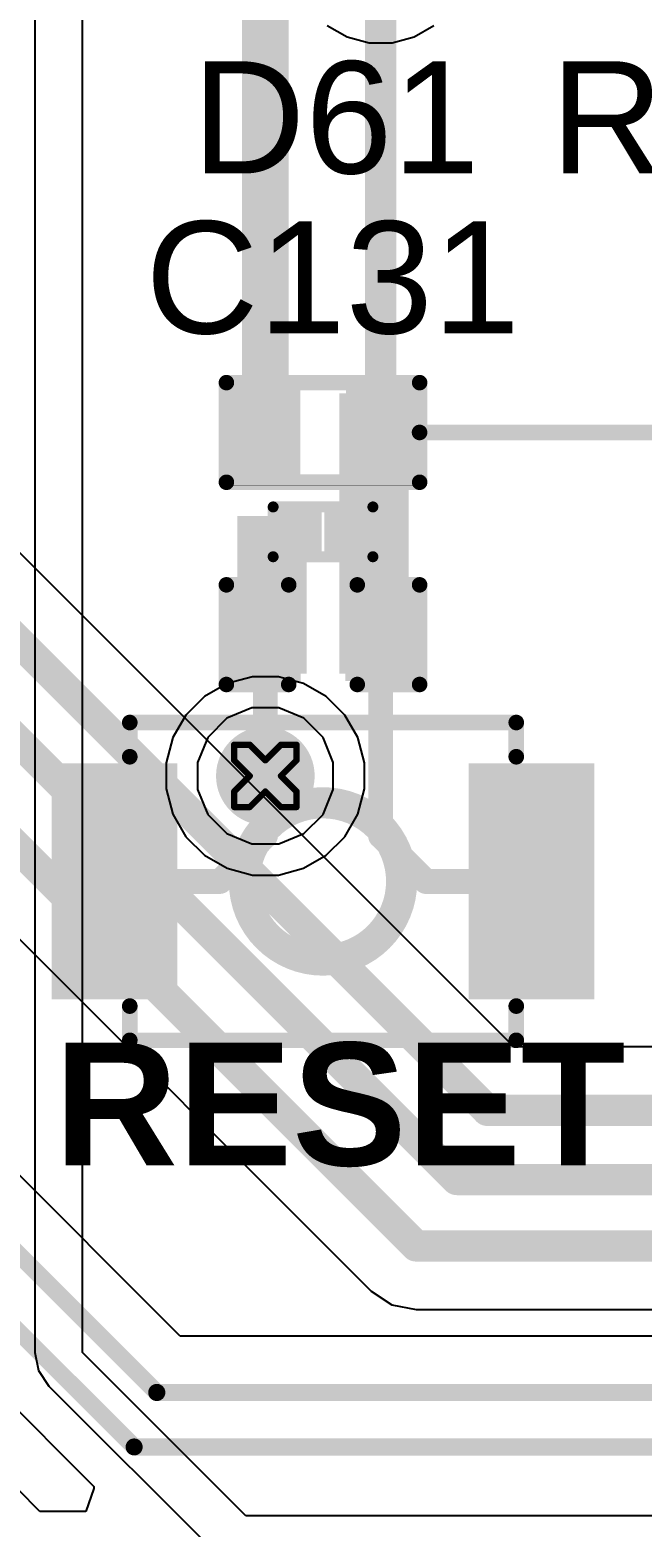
# Model space of a CAD drawing. Header units: inches. Extents: x 0 to 5379, y 0 to 5429.
# Drawn here: x 207.01 to 212, y 109.7 to 121.9 of the extents above; entities that cross this region are included whole.
import ezdxf

# ---------------------------------------------------------------- set-up
doc = ezdxf.new("R2010")
doc.units = ezdxf.units.IN
for name, color, linetype in [('Bottom Layer', 5, 'Continuous'), ('Bottom Solder', 6, 'Continuous'), ('Drill Drawing', 1, 'Continuous'), ('GND01', 16, 'Continuous'), ('GND02', 76, 'Continuous'), ('PWR', 156, 'Continuous'), ('SIG 01', 90, 'Continuous'), ('Top Layer', 1, 'Continuous'), ('Top Overlay', 2, 'Continuous'), ('Top Paste', 8, 'Continuous'), ('Top Solder', 216, 'Continuous'), ('Via Holes', 16, 'Continuous')]:
    doc.layers.add(name, color=color, linetype=linetype)
doc.styles.add('Arial', font='', dxfattribs={"height": 0.2})
doc.styles.add('Arial_Bold', font='', dxfattribs={"height": 0.2})
doc.styles.get('Arial').set_extended_font_data('Arial')
doc.styles.get('Arial_Bold').set_extended_font_data('Arial', bold=True)

# ---------------------------------------------------------------- blocks, each defined once
blk = doc.blocks.new('B3U_1000P_197')
at = {"layer": 'Top Layer'}
for points in [[(-2.11, 0.86), (-1.29, 0.86), (-1.29, -0.86), (-2.11, -0.86)], [(1.29, 0.86), (2.11, 0.86), (2.11, -0.86), (1.29, -0.86)]]:
    blk.add_hatch(color=1, dxfattribs=at).paths.add_polyline_path(points)
at = {"layer": 'Top Paste'}
for points in [[(-2.11, 0.86), (-1.29, 0.86), (-1.29, -0.86), (-2.11, -0.86)], [(1.29, 0.86), (2.11, 0.86), (2.11, -0.86), (1.29, -0.86)]]:
    blk.add_hatch(color=8, dxfattribs=at).paths.add_polyline_path(points)
at = {"layer": 'Top Solder'}
for points in [[(-2.212, 0.962), (-1.188, 0.962), (-1.188, -0.962), (-2.212, -0.962)], [(1.188, 0.962), (2.212, 0.962), (2.212, -0.962), (1.188, -0.962)]]:
    blk.add_hatch(color=216, dxfattribs=at).paths.add_polyline_path(points)
at = {"layer": 'Top Overlay'}
for points in [[(1.575, 1.295, 0.127, 0.127, 0), (-1.575, 1.295, 0.127, 0.127, 0)], [(-1.575, 1.295, 0.127, 0.127, 0), (-1.575, 1.016, 0.127, 0.127, 0)], [(1.575, 1.295, 0.127, 0.127, 0), (1.575, 1.016, 0.127, 0.127, 0)], [(-1.575, -1.016, 0.127, 0.127, 0), (-1.575, -1.295, 0.127, 0.127, 0)], [(1.575, -1.016, 0.127, 0.127, 0), (1.575, -1.295, 0.127, 0.127, 0)], [(1.575, -1.295, 0.127, 0.127, 0), (-1.575, -1.295, 0.127, 0.127, 0)]]:
    blk.add_lwpolyline(points, format="xyseb", dxfattribs=at)
for points in [[(-1.607, 1.295, 0.0635, 0.0635, 1), (-1.543, 1.295, 0.0635, 0.0635, 1)], [(-1.607, 1.295, 0.0635, 0.0635, 1), (-1.543, 1.295, 0.0635, 0.0635, 1)], [(1.543, 1.295, 0.0635, 0.0635, 1), (1.607, 1.295, 0.0635, 0.0635, 1)], [(1.543, 1.295, 0.0635, 0.0635, 1), (1.607, 1.295, 0.0635, 0.0635, 1)], [(-1.607, 1.016, 0.0635, 0.0635, 1), (-1.543, 1.016, 0.0635, 0.0635, 1)], [(1.543, 1.016, 0.0635, 0.0635, 1), (1.607, 1.016, 0.0635, 0.0635, 1)], [(0.641, 0, 0.254, 0.254, 1), (-0.641, 0, 0.254, 0.254, 1)], [(-0.705, 0, 0.127, 0.127, 1), (-0.578, 0, 0.127, 0.127, 1)], [(0.578, 0, 0.127, 0.127, 1), (0.705, 0, 0.127, 0.127, 1)], [(-1.607, -1.016, 0.0635, 0.0635, 1), (-1.543, -1.016, 0.0635, 0.0635, 1)], [(1.543, -1.016, 0.0635, 0.0635, 1), (1.607, -1.016, 0.0635, 0.0635, 1)], [(-1.607, -1.295, 0.0635, 0.0635, 1), (-1.543, -1.295, 0.0635, 0.0635, 1)], [(-1.607, -1.295, 0.0635, 0.0635, 1), (-1.543, -1.295, 0.0635, 0.0635, 1)], [(1.543, -1.295, 0.0635, 0.0635, 1), (1.607, -1.295, 0.0635, 0.0635, 1)], [(1.543, -1.295, 0.0635, 0.0635, 1), (1.607, -1.295, 0.0635, 0.0635, 1)]]:
    blk.add_lwpolyline(points, format="xyseb", close=True, dxfattribs=at)
blk = doc.blocks.new('R___0402_465')
at = {"layer": 'Top Layer'}
for points in [[(-0.699, -0.318), (-0.699, 0.318), (-0.241, 0.318), (-0.241, -0.318)], [(0.241, -0.318), (0.241, 0.318), (0.699, 0.318), (0.699, -0.318)]]:
    blk.add_hatch(color=1, dxfattribs=at).paths.add_polyline_path(points)
at = {"layer": 'Top Paste'}
for points in [[(-0.699, -0.318), (-0.699, 0.318), (-0.241, 0.318), (-0.241, -0.318)], [(0.241, -0.318), (0.241, 0.318), (0.699, 0.318), (0.699, -0.318)]]:
    blk.add_hatch(color=8, dxfattribs=at).paths.add_polyline_path(points)
at = {"layer": 'Top Solder'}
for points in [[(-0.754, -0.373), (-0.754, 0.373), (-0.186, 0.373), (-0.186, -0.373)], [(0.186, -0.373), (0.186, 0.373), (0.754, 0.373), (0.754, -0.373)]]:
    blk.add_hatch(color=216, dxfattribs=at).paths.add_polyline_path(points)
at = {"layer": 'Top Overlay'}
for points in [[(-0.787, -0.406, 0.127, 0.127, 0), (-0.787, 0.406, 0.127, 0.127, 0)], [(-0.787, 0.406, 0.127, 0.127, 0), (0.787, 0.406, 0.127, 0.127, 0)], [(0.787, -0.406, 0.127, 0.127, 0), (0.787, 0.406, 0.127, 0.127, 0)], [(-0.787, -0.406, 0.127, 0.127, 0), (0.787, -0.406, 0.127, 0.127, 0)], [(-0.813, -0.432, 0.00323, 0.00323, 0), (0.813, -0.432, 0.00323, 0.00323, 0)]]:
    blk.add_lwpolyline(points, format="xyseb", dxfattribs=at)
for points in [[(-0.819, 0.406, 0.0635, 0.0635, 1), (-0.756, 0.406, 0.0635, 0.0635, 1)], [(-0.819, 0.406, 0.0635, 0.0635, 1), (-0.756, 0.406, 0.0635, 0.0635, 1)], [(0.756, 0.406, 0.0635, 0.0635, 1), (0.819, 0.406, 0.0635, 0.0635, 1)], [(0.756, 0.406, 0.0635, 0.0635, 1), (0.819, 0.406, 0.0635, 0.0635, 1)], [(-0.819, -0.406, 0.0635, 0.0635, 1), (-0.756, -0.406, 0.0635, 0.0635, 1)], [(-0.819, -0.406, 0.0635, 0.0635, 1), (-0.756, -0.406, 0.0635, 0.0635, 1)], [(0.756, -0.406, 0.0635, 0.0635, 1), (0.819, -0.406, 0.0635, 0.0635, 1)], [(0.756, -0.406, 0.0635, 0.0635, 1), (0.819, -0.406, 0.0635, 0.0635, 1)], [(-0.814, -0.432, 0.00161, 0.00161, 1), (-0.812, -0.432, 0.00161, 0.00161, 1)], [(0.812, -0.432, 0.00161, 0.00161, 1), (0.814, -0.432, 0.00161, 0.00161, 1)]]:
    blk.add_lwpolyline(points, format="xyseb", close=True, dxfattribs=at)
blk = doc.blocks.new('DFN_2_0_3_0_6__875')
at = {"layer": 'Top Layer'}
for points in [[(-0.33, -0.13), (-0.33, 0.13), (-0.06, 0.13), (-0.06, -0.13)], [(0.06, -0.13), (0.06, 0.13), (0.33, 0.13), (0.33, -0.13)]]:
    blk.add_hatch(color=1, dxfattribs=at).paths.add_polyline_path(points)
at = {"layer": 'Top Paste'}
for points in [[(-0.33, -0.13), (-0.33, 0.13), (-0.06, 0.13), (-0.06, -0.13)], [(0.06, -0.13), (0.06, 0.13), (0.33, 0.13), (0.33, -0.13)]]:
    blk.add_hatch(color=8, dxfattribs=at).paths.add_polyline_path(points)
at = {"layer": 'Top Solder'}
for points in [[(-0.38, -0.18), (-0.38, 0.18), (-0.01, 0.18), (-0.01, -0.18)], [(0.01, -0.18), (0.01, 0.18), (0.38, 0.18), (0.38, -0.18)]]:
    blk.add_hatch(color=216, dxfattribs=at).paths.add_polyline_path(points)
at = {"layer": 'Top Overlay'}
for points in [[(-0.406, -0.203, 0.0889, 0.0889, 0), (-0.406, 0.203, 0.0889, 0.0889, 0)], [(-0.406, 0.203, 0.0889, 0.0889, 0), (0.406, 0.203, 0.0889, 0.0889, 0)], [(0.406, -0.203, 0.0889, 0.0889, 0), (0.406, 0.203, 0.0889, 0.0889, 0)], [(-0.406, -0.203, 0.0889, 0.0889, 0), (0.406, -0.203, 0.0889, 0.0889, 0)]]:
    blk.add_lwpolyline(points, format="xyseb", dxfattribs=at)
for points in [[(-0.429, 0.203, 0.0445, 0.0445, 1), (-0.384, 0.203, 0.0445, 0.0445, 1)], [(-0.429, 0.203, 0.0445, 0.0445, 1), (-0.384, 0.203, 0.0445, 0.0445, 1)], [(0.384, 0.203, 0.0445, 0.0445, 1), (0.429, 0.203, 0.0445, 0.0445, 1)], [(0.384, 0.203, 0.0445, 0.0445, 1), (0.429, 0.203, 0.0445, 0.0445, 1)], [(-0.429, -0.203, 0.0445, 0.0445, 1), (-0.384, -0.203, 0.0445, 0.0445, 1)], [(-0.429, -0.203, 0.0445, 0.0445, 1), (-0.384, -0.203, 0.0445, 0.0445, 1)], [(0.384, -0.203, 0.0445, 0.0445, 1), (0.429, -0.203, 0.0445, 0.0445, 1)], [(0.384, -0.203, 0.0445, 0.0445, 1), (0.429, -0.203, 0.0445, 0.0445, 1)]]:
    blk.add_lwpolyline(points, format="xyseb", close=True, dxfattribs=at)
blk = doc.blocks.new('C___0402_996')
at = {"layer": 'Top Layer'}
for points in [[(-0.699, -0.318), (-0.699, 0.318), (-0.241, 0.318), (-0.241, -0.318)], [(0.241, -0.318), (0.241, 0.318), (0.699, 0.318), (0.699, -0.318)]]:
    blk.add_hatch(color=1, dxfattribs=at).paths.add_polyline_path(points)
at = {"layer": 'Top Paste'}
for points in [[(-0.699, -0.318), (-0.699, 0.318), (-0.241, 0.318), (-0.241, -0.318)], [(0.241, -0.318), (0.241, 0.318), (0.699, 0.318), (0.699, -0.318)]]:
    blk.add_hatch(color=8, dxfattribs=at).paths.add_polyline_path(points)
at = {"layer": 'Top Solder'}
for points in [[(-0.758, -0.377), (-0.758, 0.377), (-0.181, 0.377), (-0.181, -0.377)], [(0.181, -0.377), (0.181, 0.377), (0.758, 0.377), (0.758, -0.377)]]:
    blk.add_hatch(color=216, dxfattribs=at).paths.add_polyline_path(points)
at = {"layer": 'Top Overlay'}
for points in [[(-0.787, 0.406, 0.127, 0.127, 0), (-0.279, 0.406, 0.127, 0.127, 0)], [(-0.787, -0.406, 0.127, 0.127, 0), (-0.787, 0.406, 0.127, 0.127, 0)], [(0.279, 0.406, 0.127, 0.127, 0), (0.787, 0.406, 0.127, 0.127, 0)], [(0.787, -0.406, 0.127, 0.127, 0), (0.787, 0.406, 0.127, 0.127, 0)], [(-0.787, -0.406, 0.127, 0.127, 0), (-0.279, -0.406, 0.127, 0.127, 0)], [(0.279, -0.406, 0.127, 0.127, 0), (0.787, -0.406, 0.127, 0.127, 0)]]:
    blk.add_lwpolyline(points, format="xyseb", dxfattribs=at)
for points in [[(-0.819, 0.406, 0.0635, 0.0635, 1), (-0.756, 0.406, 0.0635, 0.0635, 1)], [(-0.819, 0.406, 0.0635, 0.0635, 1), (-0.756, 0.406, 0.0635, 0.0635, 1)], [(-0.311, 0.406, 0.0635, 0.0635, 1), (-0.248, 0.406, 0.0635, 0.0635, 1)], [(0.248, 0.406, 0.0635, 0.0635, 1), (0.311, 0.406, 0.0635, 0.0635, 1)], [(0.756, 0.406, 0.0635, 0.0635, 1), (0.819, 0.406, 0.0635, 0.0635, 1)], [(0.756, 0.406, 0.0635, 0.0635, 1), (0.819, 0.406, 0.0635, 0.0635, 1)], [(-0.819, -0.406, 0.0635, 0.0635, 1), (-0.756, -0.406, 0.0635, 0.0635, 1)], [(-0.819, -0.406, 0.0635, 0.0635, 1), (-0.756, -0.406, 0.0635, 0.0635, 1)], [(-0.311, -0.406, 0.0635, 0.0635, 1), (-0.248, -0.406, 0.0635, 0.0635, 1)], [(0.248, -0.406, 0.0635, 0.0635, 1), (0.311, -0.406, 0.0635, 0.0635, 1)], [(0.756, -0.406, 0.0635, 0.0635, 1), (0.819, -0.406, 0.0635, 0.0635, 1)], [(0.756, -0.406, 0.0635, 0.0635, 1), (0.819, -0.406, 0.0635, 0.0635, 1)]]:
    blk.add_lwpolyline(points, format="xyseb", close=True, dxfattribs=at)

msp = doc.modelspace()

# ---------------------------------------------------------------- hatches: boundary and pattern name
at = {"layer": 'Bottom Layer'}
h = msp.add_hatch(color=5, dxfattribs=at)
edge = h.paths.add_edge_path()
edge.add_arc((208.933, 115.823), 0.3, 0, 360)
at = {"layer": 'Bottom Solder'}
h = msp.add_hatch(color=6, dxfattribs=at)
edge = h.paths.add_edge_path()
edge.add_arc((208.933, 115.823), 0.402, 0, 360)
at = {"layer": 'GND01'}
h = msp.add_hatch(color=16, dxfattribs=at)
edge = h.paths.add_edge_path()
edge.add_arc((208.933, 115.823), 0.3, 0, 360)
at = {"layer": 'GND02'}
h = msp.add_hatch(color=76, dxfattribs=at)
edge = h.paths.add_edge_path()
edge.add_arc((208.933, 115.823), 0.3, 0, 360)
at = {"layer": 'PWR'}
h = msp.add_hatch(color=156, dxfattribs=at)
edge = h.paths.add_edge_path()
edge.add_arc((208.933, 115.823), 0.3, 0, 360)
at = {"layer": 'SIG 01'}
h = msp.add_hatch(color=90, dxfattribs=at)
edge = h.paths.add_edge_path()
edge.add_arc((208.933, 115.823), 0.3, 0, 360)
at = {"layer": 'Top Layer'}
for points in [[(209.535, 116.657), (210.101, 116.657), (210.101, 118.94), (209.535, 118.94)], [(209.271, 117.942), (208.704, 117.942), (208.704, 116.657), (209.271, 116.657)]]:
    msp.add_hatch(color=1, dxfattribs=at).paths.add_polyline_path(points)
h = msp.add_hatch(color=1, dxfattribs=at)
edge = h.paths.add_edge_path()
edge.add_arc((208.933, 115.823), 0.3, 0, 360)
at = {"layer": 'Top Solder'}
h = msp.add_hatch(color=216, dxfattribs=at)
edge = h.paths.add_edge_path()
edge.add_arc((208.933, 115.823), 0.402, 0, 360)
at = {"layer": 'Via Holes'}
h = msp.add_hatch(color=7, dxfattribs=at)
edge = h.paths.add_edge_path()
edge.add_arc((208.933, 115.823), 0.15, 0, 360)

# ---------------------------------------------------------------- linework, layer by layer
at = {"layer": 'Bottom Layer'}
for p, q in [((209.438, 121.939), (209.599, 121.846)), ((210.146, 121.846), (210.307, 121.939)), ((209.599, 121.846), (209.78, 121.798)), ((209.78, 121.798), (209.966, 121.798)), ((209.966, 121.798), (210.146, 121.846)), ((208.621, 116.576), (208.437, 116.47)), ((208.827, 116.631), (208.621, 116.576)), ((209.039, 116.631), (208.827, 116.631)), ((209.245, 116.576), (209.039, 116.631)), ((209.429, 116.47), (209.245, 116.576)), ((208.437, 116.47), (208.286, 116.319)), ((209.58, 116.319), (209.429, 116.47)), ((208.286, 116.319), (208.18, 116.135)), ((209.686, 116.135), (209.58, 116.319)), ((208.18, 116.135), (208.125, 115.93)), ((209.741, 115.93), (209.686, 116.135)), ((208.125, 115.93), (208.125, 115.717)), ((209.741, 115.717), (209.741, 115.93)), ((208.125, 115.717), (208.18, 115.511)), ((209.686, 115.511), (209.741, 115.717)), ((208.18, 115.511), (208.286, 115.327)), ((209.58, 115.327), (209.686, 115.511)), ((208.286, 115.327), (208.437, 115.177)), ((209.429, 115.177), (209.58, 115.327)), ((208.437, 115.177), (208.621, 115.07)), ((208.621, 115.07), (208.827, 115.015)), ((209.039, 115.015), (209.245, 115.07)), ((209.245, 115.07), (209.429, 115.177)), ((208.827, 115.015), (209.039, 115.015))]:
    msp.add_line(p, q, dxfattribs=at)
at = {"layer": 'Drill Drawing'}
for points in [[(208.679, 115.95, 0.0508, 0.0508, 0), (208.679, 116.077, 0.0508, 0.0508, 0)], [(208.679, 116.077, 0.0508, 0.0508, 0), (208.806, 116.077, 0.0508, 0.0508, 0)], [(208.806, 116.077, 0.0508, 0.0508, 0), (208.933, 115.95, 0.0508, 0.0508, 0)], [(208.933, 115.95, 0.0508, 0.0508, 0), (209.06, 116.077, 0.0508, 0.0508, 0)], [(209.06, 116.077, 0.0508, 0.0508, 0), (209.187, 116.077, 0.0508, 0.0508, 0)], [(209.187, 115.95, 0.0508, 0.0508, 0), (209.187, 116.077, 0.0508, 0.0508, 0)], [(208.679, 115.95, 0.0508, 0.0508, 0), (208.806, 115.823, 0.0508, 0.0508, 0)], [(209.06, 115.823, 0.0508, 0.0508, 0), (209.187, 115.95, 0.0508, 0.0508, 0)], [(208.679, 115.696, 0.0508, 0.0508, 0), (208.806, 115.823, 0.0508, 0.0508, 0)], [(209.06, 115.823, 0.0508, 0.0508, 0), (209.187, 115.696, 0.0508, 0.0508, 0)], [(208.679, 115.569, 0.0508, 0.0508, 0), (208.679, 115.696, 0.0508, 0.0508, 0)], [(208.806, 115.569, 0.0508, 0.0508, 0), (208.933, 115.696, 0.0508, 0.0508, 0)], [(208.933, 115.696, 0.0508, 0.0508, 0), (209.06, 115.569, 0.0508, 0.0508, 0)], [(209.187, 115.569, 0.0508, 0.0508, 0), (209.187, 115.696, 0.0508, 0.0508, 0)], [(208.679, 115.569, 0.0508, 0.0508, 0), (208.806, 115.569, 0.0508, 0.0508, 0)], [(209.06, 115.569, 0.0508, 0.0508, 0), (209.187, 115.569, 0.0508, 0.0508, 0)]]:
    msp.add_lwpolyline(points, format="xyseb", dxfattribs=at)
for points in [[(208.666, 116.077, 0.0254, 0.0254, 1), (208.692, 116.077, 0.0254, 0.0254, 1)], [(208.666, 116.077, 0.0254, 0.0254, 1), (208.692, 116.077, 0.0254, 0.0254, 1)], [(208.793, 116.077, 0.0254, 0.0254, 1), (208.819, 116.077, 0.0254, 0.0254, 1)], [(208.793, 116.077, 0.0254, 0.0254, 1), (208.819, 116.077, 0.0254, 0.0254, 1)], [(209.047, 116.077, 0.0254, 0.0254, 1), (209.073, 116.077, 0.0254, 0.0254, 1)], [(209.047, 116.077, 0.0254, 0.0254, 1), (209.073, 116.077, 0.0254, 0.0254, 1)], [(209.174, 116.077, 0.0254, 0.0254, 1), (209.2, 116.077, 0.0254, 0.0254, 1)], [(209.174, 116.077, 0.0254, 0.0254, 1), (209.2, 116.077, 0.0254, 0.0254, 1)], [(208.666, 115.95, 0.0254, 0.0254, 1), (208.692, 115.95, 0.0254, 0.0254, 1)], [(208.666, 115.95, 0.0254, 0.0254, 1), (208.692, 115.95, 0.0254, 0.0254, 1)], [(208.92, 115.95, 0.0254, 0.0254, 1), (208.946, 115.95, 0.0254, 0.0254, 1)], [(208.92, 115.95, 0.0254, 0.0254, 1), (208.946, 115.95, 0.0254, 0.0254, 1)], [(209.174, 115.95, 0.0254, 0.0254, 1), (209.2, 115.95, 0.0254, 0.0254, 1)], [(209.174, 115.95, 0.0254, 0.0254, 1), (209.2, 115.95, 0.0254, 0.0254, 1)], [(208.793, 115.823, 0.0254, 0.0254, 1), (208.819, 115.823, 0.0254, 0.0254, 1)], [(208.793, 115.823, 0.0254, 0.0254, 1), (208.819, 115.823, 0.0254, 0.0254, 1)], [(209.047, 115.823, 0.0254, 0.0254, 1), (209.073, 115.823, 0.0254, 0.0254, 1)], [(209.047, 115.823, 0.0254, 0.0254, 1), (209.073, 115.823, 0.0254, 0.0254, 1)], [(208.666, 115.696, 0.0254, 0.0254, 1), (208.692, 115.696, 0.0254, 0.0254, 1)], [(208.666, 115.696, 0.0254, 0.0254, 1), (208.692, 115.696, 0.0254, 0.0254, 1)], [(208.92, 115.696, 0.0254, 0.0254, 1), (208.946, 115.696, 0.0254, 0.0254, 1)], [(208.92, 115.696, 0.0254, 0.0254, 1), (208.946, 115.696, 0.0254, 0.0254, 1)], [(209.174, 115.696, 0.0254, 0.0254, 1), (209.2, 115.696, 0.0254, 0.0254, 1)], [(209.174, 115.696, 0.0254, 0.0254, 1), (209.2, 115.696, 0.0254, 0.0254, 1)], [(208.666, 115.569, 0.0254, 0.0254, 1), (208.692, 115.569, 0.0254, 0.0254, 1)], [(208.666, 115.569, 0.0254, 0.0254, 1), (208.692, 115.569, 0.0254, 0.0254, 1)], [(208.793, 115.569, 0.0254, 0.0254, 1), (208.819, 115.569, 0.0254, 0.0254, 1)], [(208.793, 115.569, 0.0254, 0.0254, 1), (208.819, 115.569, 0.0254, 0.0254, 1)], [(209.047, 115.569, 0.0254, 0.0254, 1), (209.073, 115.569, 0.0254, 0.0254, 1)], [(209.047, 115.569, 0.0254, 0.0254, 1), (209.073, 115.569, 0.0254, 0.0254, 1)], [(209.174, 115.569, 0.0254, 0.0254, 1), (209.2, 115.569, 0.0254, 0.0254, 1)], [(209.174, 115.569, 0.0254, 0.0254, 1), (209.2, 115.569, 0.0254, 0.0254, 1)]]:
    msp.add_lwpolyline(points, format="xyseb", close=True, dxfattribs=at)
at = {"layer": 'PWR'}
for p, q in [((207.054, 126.818), (207.054, 111.125)), ((207.442, 111.125), (207.442, 126.818)), ((208.619, 116.293), (208.463, 116.137)), ((208.823, 116.377), (208.619, 116.293)), ((209.043, 116.377), (208.823, 116.377)), ((209.247, 116.293), (209.043, 116.377)), ((209.403, 116.137), (209.247, 116.293)), ((208.463, 116.137), (208.379, 115.933)), ((209.487, 115.933), (209.403, 116.137)), ((208.379, 115.933), (208.379, 115.713)), ((209.487, 115.713), (209.487, 115.933)), ((208.379, 115.713), (208.463, 115.509)), ((209.403, 115.509), (209.487, 115.713)), ((208.463, 115.509), (208.619, 115.354)), ((209.247, 115.354), (209.403, 115.509)), ((208.619, 115.354), (208.823, 115.269)), ((209.043, 115.269), (209.247, 115.354)), ((208.823, 115.269), (209.043, 115.269)), ((207.054, 111.125), (207.083, 110.976)), ((208.775, 109.792), (207.442, 111.125)), ((207.083, 110.976), (207.168, 110.85)), ((207.168, 110.85), (208.501, 109.517)), ((242.893, 109.792), (208.775, 109.792))]:
    msp.add_line(p, q, dxfattribs=at)
at = {"layer": 'SIG 01'}
for p, q in [((210.957, 113.615), (202.453, 122.119)), ((201.303, 120.117), (209.795, 111.625)), ((217.303, 113.615), (210.957, 113.615)), ((208.238, 111.258), (206.077, 113.419)), ((207.095, 109.829), (205.36, 111.564)), ((209.795, 111.625), (209.963, 111.513)), ((209.963, 111.513), (210.161, 111.474)), ((210.161, 111.474), (240.057, 111.474)), ((206.316, 111.251), (207.535, 110.033)), ((265.218, 111.258), (208.238, 111.258)), ((207.534, 110.016), (207.471, 109.829)), ((207.535, 110.033), (207.534, 110.016)), ((207.471, 109.829), (207.095, 109.829))]:
    msp.add_line(p, q, dxfattribs=at)
for points in [[(202.087, 121.753, 0.254, 0.254, 0), (210.743, 113.097, 0.254, 0.254, 0)], [(201.826, 121.201, 0.254, 0.254, 0), (210.493, 112.533, 0.254, 0.254, 0)], [(201.518, 120.635, 0.254, 0.254, 0), (210.161, 111.992, 0.254, 0.254, 0)], [(205.752, 113.094, 0.14, 0.14, 0), (208.048, 110.798, 0.14, 0.14, 0)], [(210.743, 113.097, 0.254, 0.254, 0), (239.523, 113.097, 0.254, 0.254, 0)], [(210.493, 112.533, 0.254, 0.254, 0), (239.772, 112.533, 0.254, 0.254, 0)], [(210.161, 111.992, 0.254, 0.254, 0), (240.057, 111.992, 0.254, 0.254, 0)], [(206.641, 111.576, 0.14, 0.14, 0), (207.864, 110.354, 0.14, 0.14, 0)], [(208.048, 110.798, 0.14, 0.14, 0), (268.824, 110.798, 0.14, 0.14, 0)], [(207.864, 110.354, 0.14, 0.14, 0), (269.008, 110.354, 0.14, 0.14, 0)]]:
    msp.add_lwpolyline(points, format="xyseb", dxfattribs=at)
for points in [[(210.679, 113.097, 0.127, 0.127, 1), (210.806, 113.097, 0.127, 0.127, 1)], [(210.679, 113.097, 0.127, 0.127, 1), (210.806, 113.097, 0.127, 0.127, 1)], [(210.43, 112.533, 0.127, 0.127, 1), (210.557, 112.533, 0.127, 0.127, 1)], [(210.43, 112.533, 0.127, 0.127, 1), (210.557, 112.533, 0.127, 0.127, 1)], [(210.098, 111.992, 0.127, 0.127, 1), (210.225, 111.992, 0.127, 0.127, 1)], [(210.098, 111.992, 0.127, 0.127, 1), (210.225, 111.992, 0.127, 0.127, 1)], [(208.013, 110.798, 0.0698, 0.0698, 1), (208.083, 110.798, 0.0698, 0.0698, 1)], [(208.013, 110.798, 0.0698, 0.0698, 1), (208.083, 110.798, 0.0698, 0.0698, 1)], [(207.829, 110.354, 0.0698, 0.0698, 1), (207.898, 110.354, 0.0698, 0.0698, 1)], [(207.829, 110.354, 0.0698, 0.0698, 1), (207.898, 110.354, 0.0698, 0.0698, 1)]]:
    msp.add_lwpolyline(points, format="xyseb", close=True, dxfattribs=at)
at = {"layer": 'Top Layer'}
for points in [[(208.933, 118.622, 0.381, 0.381, 0), (208.933, 123.552, 0.381, 0.381, 0)], [(208.933, 118.622, 0.381, 0.381, 0), (208.933, 123.552, 0.381, 0.381, 0)], [(209.873, 118.622, 0.254, 0.254, 0), (209.873, 122.506, 0.254, 0.254, 0)], [(208.933, 115.333, 0.203, 0.203, 0), (208.933, 116.974, 0.203, 0.203, 0)], [(209.873, 115.333, 0.203, 0.203, 0), (209.873, 116.974, 0.203, 0.203, 0)], [(208.564, 114.963, 0.203, 0.203, 0), (208.933, 115.333, 0.203, 0.203, 0)], [(209.873, 115.333, 0.203, 0.203, 0), (210.242, 114.963, 0.203, 0.203, 0)], [(207.703, 114.963, 0.203, 0.203, 0), (208.564, 114.963, 0.203, 0.203, 0)], [(210.242, 114.963, 0.203, 0.203, 0), (211.103, 114.963, 0.203, 0.203, 0)]]:
    msp.add_lwpolyline(points, format="xyseb", dxfattribs=at)
for points in [[(208.838, 118.622, 0.191, 0.191, 1), (209.028, 118.622, 0.191, 0.191, 1)], [(208.838, 118.622, 0.191, 0.191, 1), (209.028, 118.622, 0.191, 0.191, 1)], [(209.809, 118.622, 0.127, 0.127, 1), (209.936, 118.622, 0.127, 0.127, 1)], [(208.882, 116.974, 0.102, 0.102, 1), (208.984, 116.974, 0.102, 0.102, 1)], [(209.822, 116.974, 0.102, 0.102, 1), (209.924, 116.974, 0.102, 0.102, 1)], [(208.882, 115.333, 0.102, 0.102, 1), (208.984, 115.333, 0.102, 0.102, 1)], [(208.882, 115.333, 0.102, 0.102, 1), (208.984, 115.333, 0.102, 0.102, 1)], [(209.822, 115.333, 0.102, 0.102, 1), (209.924, 115.333, 0.102, 0.102, 1)], [(209.822, 115.333, 0.102, 0.102, 1), (209.924, 115.333, 0.102, 0.102, 1)], [(207.652, 114.963, 0.102, 0.102, 1), (207.754, 114.963, 0.102, 0.102, 1)], [(208.513, 114.963, 0.102, 0.102, 1), (208.614, 114.963, 0.102, 0.102, 1)], [(208.513, 114.963, 0.102, 0.102, 1), (208.614, 114.963, 0.102, 0.102, 1)], [(210.191, 114.963, 0.102, 0.102, 1), (210.293, 114.963, 0.102, 0.102, 1)], [(210.191, 114.963, 0.102, 0.102, 1), (210.293, 114.963, 0.102, 0.102, 1)], [(211.052, 114.963, 0.102, 0.102, 1), (211.154, 114.963, 0.102, 0.102, 1)]]:
    msp.add_lwpolyline(points, format="xyseb", close=True, dxfattribs=at)
at = {"layer": 'Top Overlay'}
msp.add_lwpolyline([(210.19, 118.622, 0.127, 0.127, 0), (212.933, 118.622, 0.127, 0.127, 0)], format="xyseb", dxfattribs=at)
msp.add_lwpolyline([(210.158, 118.622, 0.0635, 0.0635, 1), (210.222, 118.622, 0.0635, 0.0635, 1)], format="xyseb", close=True, dxfattribs=at)

# ---------------------------------------------------------------- block references
for name, p in [('R___0402_465', (209.403, 118.622)), ('DFN_2_0_3_0_6__875', (209.403, 117.812)), ('C___0402_996', (209.403, 116.974))]:
    msp.add_blockref(name, p)
at = {"rotation": 180}
msp.add_blockref('B3U_1000P_197', (209.403, 114.963), dxfattribs=at)

# ---------------------------------------------------------------- texts
at = {"layer": 'Top Overlay'}
for s, height, style, p in [('D61', 0.9144, 'Arial', (208.336, 120.733)), ('R305', 0.9144, 'Arial', (211.257, 120.733)), ('C131', 0.9144, 'Arial', (207.955, 119.429)), ('RESET', 1, 'Arial_Bold', (207.212, 112.648))]:
    msp.add_text(s, height=height, dxfattribs=dict(at, style=style)).set_placement(p)

doc.saveas('drawing.dxf')
